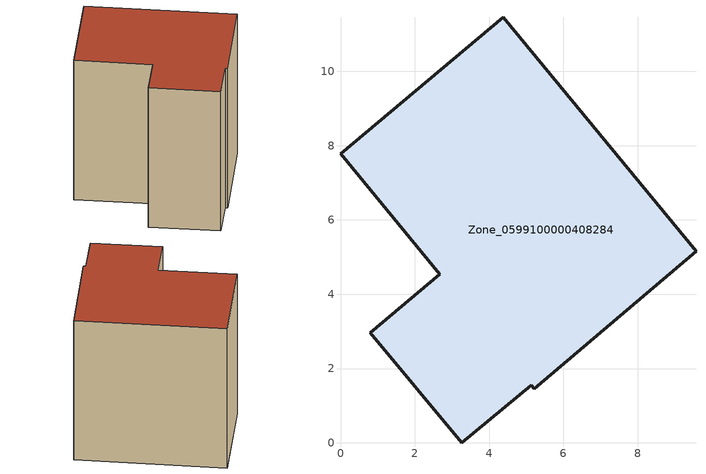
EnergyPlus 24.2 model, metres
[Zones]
Zone_0599100000408284
 floor ground (C_G): 9.57,5.17 5.22,1.45 5.14,1.55 3.26,0 0.8,2.96 2.68,4.54 0,7.78 4.38,11.46 z0
 wall outside (C_F): 2.68,4.54 0.8,2.96 3.26,0 5.14,1.55 5.22,1.45 9.57,5.17 4.38,11.46 0,7.78 2.68,4.54 z0:8.56
 roof outside (C_R): 9.57,5.17 4.38,11.46 0,7.78 2.68,4.54 0.8,2.96 3.26,0 5.14,1.55 5.22,1.45 z8.56
[BUILDING]
Pand.0599100000408284: North Axis=0; Terrain=City; Loads Convergence Tolerance Value=0.04; Temperature Convergence Tolerance Value=0.4; Solar Distribution=FullExterior; Maximum Number of Warmup Days=25; Minimum Number of Warmup Days=1
[Site:Location]
Rotterdam.The.Hague.AP_ZH_NLD Design_Conditions: Latitude=51.96; Longitude=4.45; Time Zone=1; Elevation=-4.5
[SITE:GROUNDTEMPERATURE:BUILDINGSURFACE]
18, 18, 18, 18, 18, 18, 18, 18, 18, 18, 18, 18
[MATERIAL] Thermal Absorptance=0.9; Solar Absorptance=0.7; Visible Absorptance=0.7
Name | Roughness | Thickness | Conductivity | Density | Specific Heat
G.TI.1992-2005 | MediumSmooth | 0.15 | 0.06 | 540 | 1210
F.TI.1992-2005 | Rough | 0.3 | 0.12 | 1920 | 840
R.TI.1992-2005 | MediumRough | 0.2 | 0.08 | 1500 | 1000
[CONSTRUCTION]
C_G: G.TI.1992-2005
C_F: F.TI.1992-2005
C_R: R.TI.1992-2005
[ZONE]
Zone_0599100000408284: Type=1; Multiplier=1; Ceiling Height=Autocalculate; Volume=Autocalculate; Floor Area=autocalculate; Part of Total Floor Area=Yes
[ZONEINFILTRATION:DESIGNFLOWRATE]
Infil_Zone_0599100000408284: Zone or ZoneList or Space or SpaceList=Zone_0599100000408284; Schedule=AlwaysOn; Design Flow Rate Calculation Method=Flow/Area; Flow Rate per Floor Area=0.0015; Constant Term Coefficient=1; Temperature Term Coefficient=0; Velocity Term Coefficient=0; Velocity Squared Term Coefficient=0
[HVACTEMPLATE:ZONE:IDEALLOADSAIRSYSTEM]
Zone_0599100000408284: Maximum Heating Supply Air Temperature=50; Minimum Cooling Supply Air Temperature=13; Maximum Heating Supply Air Humidity Ratio=0.0156; Minimum Cooling Supply Air Humidity Ratio=0.0077; Heating Limit=NoLimit; Cooling Limit=NoLimit; Dehumidification Control Type=ConstantSensibleHeatRatio; Cooling Sensible Heat Ratio=0.7; Dehumidification Setpoint=60; Humidification Control Type=None; Humidification Setpoint=30; Outdoor Air Method=None; Outdoor Air Flow Rate per Person=0.00944; Outdoor Air Flow Rate per Zone Floor Area=0; Outdoor Air Flow Rate per Zone=0; Demand Controlled Ventilation Type=None; Outdoor Air Economizer Type=NoEconomizer; Heat Recovery Type=None; Sensible Heat Recovery Effectiveness=0.7; Latent Heat Recovery Effectiveness=0.65
[ZONECONTROL:THERMOSTAT]
ThermostatControl_Zone_0599100000408284: Zone or ZoneList=Zone_0599100000408284; Control Type Schedule=DualSetpointControlType; Control 1=Thermostat_Zone_0599100000408284; Temperature Difference Between Cutout And Setpoint=0
[THERMOSTATSETPOINT:DUALSETPOINT]
Thermostat_Zone_0599100000408284: Heating Setpoint Temperature Schedule=HeatingSetpoint_Zone_0599100000408284; Cooling Setpoint Temperature Schedule=CoolingSetpoint_Zone_0599100000408284
[SCHEDULE:COMPACT]
HeatingSetpoint_Zone_0599100000408284: Through: 12/31, For: AllDays, Until: 24:00, 21
CoolingSetpoint_Zone_0599100000408284: Through: 12/31, For: AllDays, Until: 24:00, 24
DualSetpointControlType: Through: 12/31, For: AllDays, Until: 24:00, 4
AlwaysOn: Through: 12/31, For: AllDays, Until: 24:00, 1
